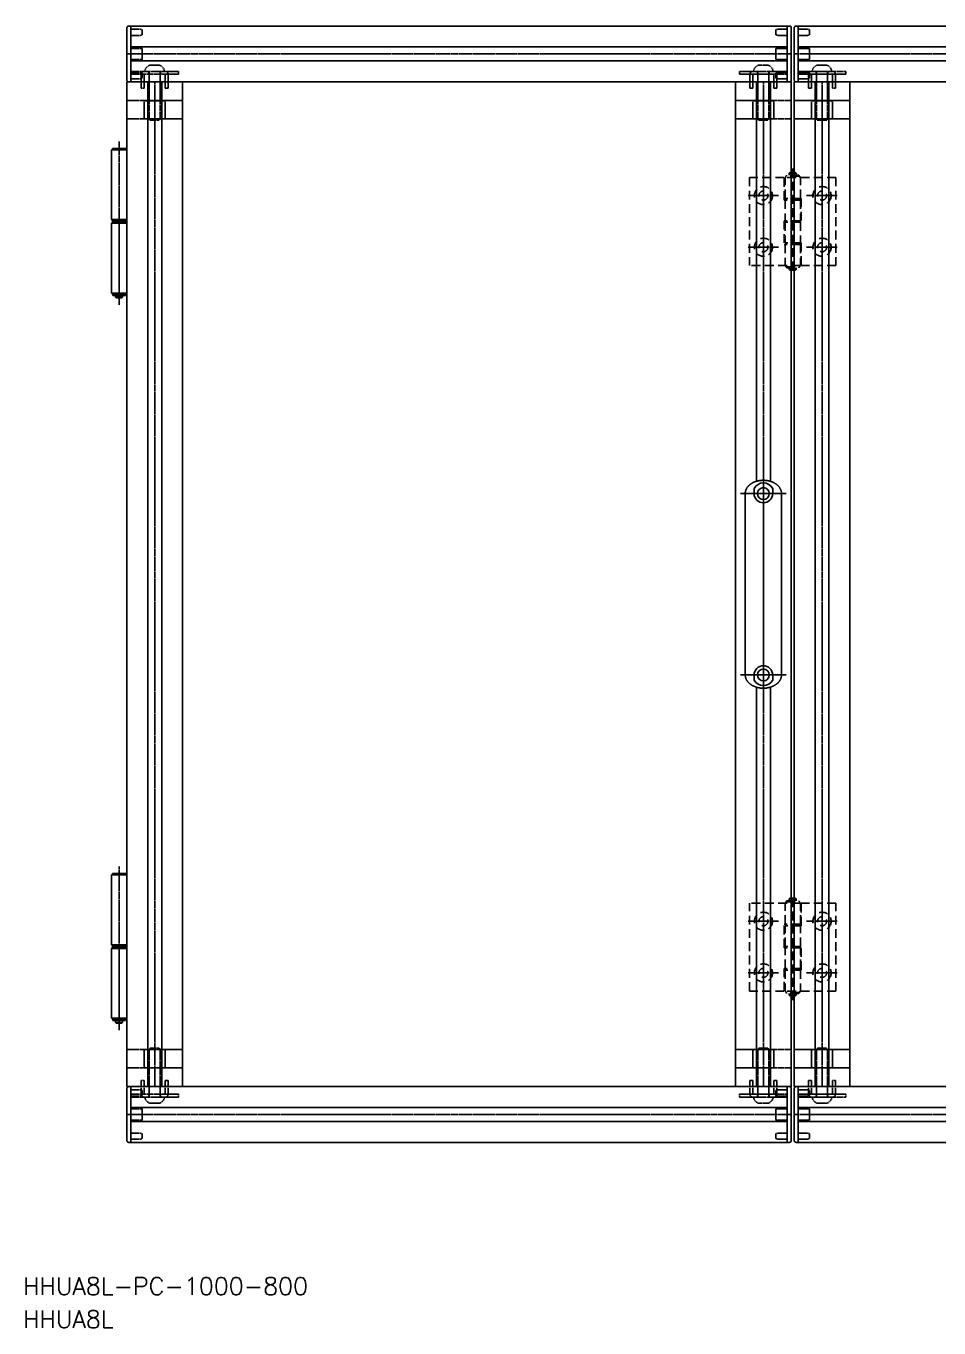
# Model space of a CAD drawing. Extents: x 15 to 1323, y 24 to 976.
# Drawn here: x 15 to 669, y 24 to 957 of the extents above; entities that cross this region are included whole.
import ezdxf

# ---------------------------------------------------------------- set-up
doc = ezdxf.new("R2010")
doc.units = 0
for name, pattern in [('CENTER', [2, 1.25, -0.25, 0.25, -0.25]), ('DASHED', [0.75, 0.5, -0.25]), ('HIDDEN', [9.525, 6.35, -3.175])]:
    doc.linetypes.add(name, pattern=pattern)
doc.layers.get('0').update_dxf_attribs({"linetype": 'CONTINUOUS'})
doc.layers.add('CENTER', color=1, linetype='CENTER')
doc.styles.get("Standard").update_dxf_attribs({"font": 'txt.shx', "bigfont": 'extfont2.shx'})

msp = doc.modelspace()

# ---------------------------------------------------------------- linework, layer by layer
at = {"color": 7, "linetype": 'CONTINUOUS'}
for p, q in [((86.91, 918.43), (86.91, 955.43)), ((89.91, 956.93), (88.41, 956.93)), ((559.91, 956.93), (89.91, 956.93)), ((89.91, 956.93), (89.91, 916.93)), ((89.91, 916.93), (89.91, 956.93)), ((559.91, 916.93), (559.91, 956.93)), ((559.91, 956.93), (561.41, 956.93)), ((559.91, 916.93), (559.91, 956.93)), ((562.91, 918.43), (562.91, 955.43)), ((564.91, 918.43), (564.91, 955.43)), ((567.91, 956.93), (566.41, 956.93)), ((1083.91, 956.93), (567.91, 956.93)), ((567.91, 956.93), (567.91, 916.93)), ((567.91, 916.93), (567.91, 956.93)), ((89.91, 941.93), (559.91, 941.93)), ((567.91, 941.93), (1083.91, 941.93)), ((89.91, 931.93), (559.91, 931.93)), ((567.91, 931.93), (1083.91, 931.93)), ((86.91, 916.93), (86.91, 196.93)), ((126.91, 916.93), (86.91, 916.93)), ((89.91, 916.93), (88.41, 916.93)), ((89.91, 916.93), (559.91, 916.93)), ((101.91, 196.93), (101.91, 916.93)), ((111.91, 196.93), (111.91, 916.93)), ((126.91, 196.93), (126.91, 916.93)), ((522.91, 916.93), (522.91, 196.93)), ((562.91, 916.93), (522.91, 916.93)), ((537.91, 630.7), (537.91, 916.93)), ((547.91, 630.7), (547.91, 916.93)), ((559.91, 916.93), (561.41, 916.93)), ((562.91, 196.93), (562.91, 916.93)), ((564.91, 916.93), (564.91, 196.93)), ((604.91, 916.93), (564.91, 916.93)), ((567.91, 916.93), (566.41, 916.93)), ((567.91, 916.93), (1083.91, 916.93)), ((579.91, 196.93), (579.91, 916.93)), ((589.91, 196.93), (589.91, 916.93)), ((604.91, 196.93), (604.91, 916.93)), ((86.91, 868.28), (75.91, 868.28)), ((75.91, 868.28), (75.91, 818.28)), ((76.66, 868.28), (76.66, 869.28)), ((76.66, 869.28), (81.31, 869.28)), ((78.61, 869.28), (78.61, 868.28)), ((81.31, 868.28), (81.31, 869.28)), ((81.51, 868.28), (81.51, 869.28)), ((86.16, 869.28), (81.51, 869.28)), ((84.21, 869.28), (84.21, 868.28)), ((86.16, 868.28), (86.16, 869.28)), ((86.91, 868.28), (86.91, 818.28)), ((86.91, 818.28), (75.91, 818.28)), ((75.91, 815.58), (75.91, 765.58)), ((86.91, 815.58), (75.91, 815.58)), ((76.41, 818.28), (76.41, 817.28)), ((76.41, 817.28), (86.41, 817.28)), ((76.41, 816.58), (76.41, 815.58)), ((81.31, 816.58), (76.41, 816.58)), ((76.91, 817.28), (76.91, 816.68)), ((76.91, 817.28), (85.91, 817.28)), ((85.91, 816.68), (76.91, 816.68)), ((81.31, 818.28), (81.31, 817.28)), ((81.31, 816.58), (81.31, 815.58)), ((81.51, 818.28), (81.51, 817.28)), ((86.41, 816.58), (81.51, 816.58)), ((81.51, 816.58), (81.51, 815.58)), ((85.91, 817.28), (85.91, 816.68)), ((86.41, 818.28), (86.41, 817.28)), ((86.41, 816.58), (86.41, 815.58)), ((86.91, 815.58), (86.91, 765.58)), ((86.91, 765.58), (75.91, 765.58)), ((76.66, 765.58), (76.66, 764.58)), ((78.61, 764.58), (78.61, 765.58)), ((81.31, 765.58), (81.31, 764.58)), ((81.51, 765.58), (81.51, 764.58)), ((84.21, 764.58), (84.21, 765.58)), ((86.16, 765.58), (86.16, 764.58)), ((76.66, 764.58), (81.31, 764.58)), ((76.91, 764.48), (76.91, 763.88)), ((85.91, 764.48), (76.91, 764.48)), ((85.91, 763.88), (76.91, 763.88)), ((78.91, 763.88), (78.91, 762.58)), ((78.91, 762.58), (79.41, 762.08)), ((83.91, 762.58), (78.91, 762.58)), ((83.41, 762.08), (79.41, 762.08)), ((86.16, 764.58), (81.51, 764.58)), ((83.41, 762.08), (83.91, 762.58)), ((83.91, 763.88), (83.91, 762.58)), ((85.91, 764.48), (85.91, 763.88)), ((536.26, 621.93), (536.26, 625.65)), ((549.56, 621.93), (549.56, 625.65)), ((529.91, 491.93), (529.91, 621.93)), ((555.91, 621.93), (555.91, 491.93)), ((536.26, 491.93), (536.26, 488.22)), ((549.56, 491.93), (549.56, 488.22)), ((537.91, 196.93), (537.91, 483.16)), ((547.91, 196.93), (547.91, 483.16)), ((86.91, 348.63), (75.91, 348.63)), ((75.91, 348.63), (75.91, 298.63)), ((76.66, 348.63), (76.66, 349.63)), ((76.66, 349.63), (81.31, 349.63)), ((78.61, 349.63), (78.61, 348.63)), ((81.31, 348.63), (81.31, 349.63)), ((81.51, 348.63), (81.51, 349.63)), ((86.16, 349.63), (81.51, 349.63)), ((84.21, 349.63), (84.21, 348.63)), ((86.16, 348.63), (86.16, 349.63)), ((86.91, 348.63), (86.91, 298.63)), ((86.91, 298.63), (75.91, 298.63)), ((76.41, 298.63), (76.41, 297.63)), ((81.31, 298.63), (81.31, 297.63)), ((81.51, 298.63), (81.51, 297.63)), ((86.41, 298.63), (86.41, 297.63)), ((75.91, 295.93), (75.91, 245.93)), ((86.91, 295.93), (75.91, 295.93)), ((76.41, 297.63), (86.41, 297.63)), ((76.41, 296.93), (76.41, 295.93)), ((81.31, 296.93), (76.41, 296.93)), ((76.91, 297.63), (76.91, 297.03)), ((76.91, 297.63), (85.91, 297.63)), ((85.91, 297.03), (76.91, 297.03)), ((81.31, 296.93), (81.31, 295.93)), ((86.41, 296.93), (81.51, 296.93)), ((81.51, 296.93), (81.51, 295.93)), ((85.91, 297.63), (85.91, 297.03)), ((86.41, 296.93), (86.41, 295.93)), ((86.91, 295.93), (86.91, 245.93)), ((86.91, 245.93), (75.91, 245.93)), ((76.66, 245.93), (76.66, 244.93)), ((76.66, 244.93), (81.31, 244.93)), ((76.91, 244.83), (76.91, 244.23)), ((85.91, 244.83), (76.91, 244.83)), ((85.91, 244.23), (76.91, 244.23)), ((78.61, 244.93), (78.61, 245.93)), ((78.91, 244.23), (78.91, 242.93)), ((78.91, 242.93), (79.41, 242.43)), ((83.91, 242.93), (78.91, 242.93)), ((81.31, 245.93), (81.31, 244.93)), ((81.51, 245.93), (81.51, 244.93)), ((86.16, 244.93), (81.51, 244.93)), ((83.41, 242.43), (83.91, 242.93)), ((83.91, 244.23), (83.91, 242.93)), ((84.21, 244.93), (84.21, 245.93)), ((85.91, 244.83), (85.91, 244.23)), ((86.16, 245.93), (86.16, 244.93)), ((83.41, 242.43), (79.41, 242.43)), ((126.91, 196.93), (86.91, 196.93)), ((89.91, 196.93), (88.41, 196.93)), ((89.91, 156.93), (89.91, 196.93)), ((89.91, 196.93), (559.91, 196.93)), ((89.91, 156.93), (89.91, 196.93)), ((562.91, 196.93), (522.91, 196.93)), ((559.91, 196.93), (559.91, 156.93)), ((559.91, 196.93), (561.41, 196.93)), ((559.91, 156.93), (559.91, 196.93)), ((564.91, 196.93), (604.91, 196.93)), ((567.91, 196.93), (566.41, 196.93)), ((567.91, 196.93), (1086.91, 196.93)), ((567.91, 156.93), (567.91, 196.93)), ((567.91, 156.93), (567.91, 196.93)), ((86.91, 158.43), (86.91, 195.43)), ((562.91, 158.43), (562.91, 195.43)), ((564.91, 158.43), (564.91, 195.43)), ((89.91, 181.93), (559.91, 181.93)), ((567.91, 181.93), (1083.91, 181.93)), ((89.91, 171.93), (559.91, 171.93)), ((567.91, 171.93), (1083.91, 171.93)), ((89.91, 156.93), (88.41, 156.93)), ((559.91, 156.93), (89.91, 156.93)), ((559.91, 156.93), (561.41, 156.93)), ((567.91, 156.93), (566.41, 156.93)), ((1086.91, 156.93), (567.91, 156.93))]:
    msp.add_line(p, q, dxfattribs=at)
at = {"color": 3, "linetype": 'DASHED'}
for p, q in [((96.41, 954.68), (89.91, 954.68)), ((97.91, 954.18), (96.41, 954.68)), ((97.91, 950.68), (97.91, 954.18)), ((551.91, 954.18), (553.41, 954.68)), ((551.91, 950.68), (551.91, 954.18)), ((553.41, 954.68), (559.91, 954.68)), ((574.41, 954.68), (567.91, 954.68)), ((575.91, 954.18), (574.41, 954.68)), ((575.91, 950.68), (575.91, 954.18)), ((96.41, 950.18), (89.91, 950.18)), ((96.41, 950.18), (97.91, 950.68)), ((553.41, 950.18), (551.91, 950.68)), ((553.41, 950.18), (559.91, 950.18)), ((574.41, 950.18), (567.91, 950.18)), ((574.41, 950.18), (575.91, 950.68)), ((97.91, 940.93), (89.91, 940.93)), ((97.91, 932.93), (97.91, 940.93)), ((551.91, 940.93), (559.91, 940.93)), ((551.91, 932.93), (551.91, 940.93)), ((575.91, 940.93), (567.91, 940.93)), ((575.91, 932.93), (575.91, 940.93)), ((97.91, 932.93), (89.91, 932.93)), ((89.91, 924.43), (89.91, 922.43)), ((89.91, 924.43), (99.31, 924.43)), ((96.41, 923.68), (89.91, 923.68)), ((97.91, 923.18), (96.41, 923.68)), ((114.51, 924.43), (99.31, 924.43)), ((102.31, 924.43), (99.91, 924.43)), ((111.51, 924.43), (102.31, 924.43)), ((102.66, 922.43), (102.66, 924.43)), ((102.91, 923.83), (102.91, 890.11)), ((110.41, 928.83), (103.41, 928.83)), ((110.91, 923.83), (110.91, 890.11)), ((111.16, 922.43), (111.16, 924.43)), ((113.91, 924.43), (111.51, 924.43)), ((123.91, 924.43), (114.51, 924.43)), ((123.91, 922.43), (123.91, 924.43)), ((525.91, 924.43), (525.91, 922.43)), ((525.91, 924.43), (535.31, 924.43)), ((550.51, 924.43), (535.31, 924.43)), ((538.31, 924.43), (535.91, 924.43)), ((547.51, 924.43), (538.31, 924.43)), ((538.66, 922.43), (538.66, 924.43)), ((538.91, 923.83), (538.91, 890.11)), ((546.41, 928.83), (539.41, 928.83)), ((546.91, 923.83), (546.91, 890.11)), ((547.16, 922.43), (547.16, 924.43)), ((549.91, 924.43), (547.51, 924.43)), ((559.91, 924.43), (550.51, 924.43)), ((551.91, 932.93), (559.91, 932.93)), ((551.91, 923.18), (553.41, 923.68)), ((553.41, 923.68), (559.91, 923.68)), ((559.91, 922.43), (559.91, 924.43)), ((575.91, 932.93), (567.91, 932.93)), ((567.91, 924.43), (567.91, 922.43)), ((567.91, 924.43), (577.31, 924.43)), ((574.41, 923.68), (567.91, 923.68)), ((575.91, 923.18), (574.41, 923.68)), ((592.51, 924.43), (577.31, 924.43)), ((580.31, 924.43), (577.91, 924.43)), ((589.51, 924.43), (580.31, 924.43)), ((580.66, 922.43), (580.66, 924.43)), ((580.91, 923.83), (580.91, 890.11)), ((588.41, 928.83), (581.41, 928.83)), ((588.91, 923.83), (588.91, 890.11)), ((589.16, 922.43), (589.16, 924.43)), ((591.91, 924.43), (589.51, 924.43)), ((601.91, 924.43), (592.51, 924.43)), ((601.91, 922.43), (601.91, 924.43)), ((89.91, 922.43), (123.91, 922.43)), ((96.41, 919.18), (89.91, 919.18)), ((96.41, 919.18), (97.91, 919.68)), ((97.31, 912.43), (97.31, 922.43)), ((97.91, 919.68), (97.91, 923.18)), ((99.31, 912.43), (99.31, 922.43)), ((114.51, 912.43), (114.51, 922.43)), ((116.51, 912.43), (116.51, 922.43)), ((525.91, 922.43), (559.91, 922.43)), ((533.31, 912.43), (533.31, 922.43)), ((535.31, 912.43), (535.31, 922.43)), ((550.51, 912.43), (550.51, 922.43)), ((551.91, 919.68), (551.91, 923.18)), ((553.41, 919.18), (551.91, 919.68)), ((552.51, 912.43), (552.51, 922.43)), ((553.41, 919.18), (559.91, 919.18)), ((567.91, 922.43), (601.91, 922.43)), ((574.41, 919.18), (567.91, 919.18)), ((574.41, 919.18), (575.91, 919.68)), ((575.31, 912.43), (575.31, 922.43)), ((575.91, 919.68), (575.91, 923.18)), ((577.31, 912.43), (577.31, 922.43)), ((592.51, 912.43), (592.51, 922.43)), ((594.51, 912.43), (594.51, 922.43)), ((97.31, 912.43), (99.31, 912.43)), ((116.51, 912.43), (114.51, 912.43)), ((533.31, 912.43), (535.31, 912.43)), ((552.51, 912.43), (550.51, 912.43)), ((575.31, 912.43), (577.31, 912.43)), ((594.51, 912.43), (592.51, 912.43)), ((86.91, 903.48), (126.91, 903.48)), ((99.91, 903.43), (99.41, 902.93)), ((99.41, 890.93), (99.41, 902.93)), ((113.91, 903.43), (99.91, 903.43)), ((114.41, 902.93), (113.91, 903.43)), ((114.41, 890.93), (114.41, 902.93)), ((522.91, 903.48), (562.91, 903.48)), ((535.91, 903.43), (535.41, 902.93)), ((535.41, 890.93), (535.41, 902.93)), ((549.91, 903.43), (535.91, 903.43)), ((550.41, 902.93), (549.91, 903.43)), ((550.41, 890.93), (550.41, 902.93)), ((564.91, 903.48), (604.91, 903.48)), ((577.91, 903.43), (577.41, 902.93)), ((577.41, 890.93), (577.41, 902.93)), ((591.91, 903.43), (577.91, 903.43)), ((592.41, 902.93), (591.91, 903.43)), ((592.41, 890.93), (592.41, 902.93)), ((86.91, 890.38), (126.91, 890.38)), ((99.91, 890.43), (99.41, 890.93)), ((113.91, 890.43), (99.91, 890.43)), ((102.91, 890.11), (103.58, 889.43)), ((103.58, 889.43), (110.23, 889.43)), ((110.91, 890.11), (110.23, 889.43)), ((114.41, 890.93), (113.91, 890.43)), ((522.91, 890.38), (562.91, 890.38)), ((535.91, 890.43), (535.41, 890.93)), ((549.91, 890.43), (535.91, 890.43)), ((538.91, 890.11), (539.58, 889.43)), ((539.58, 889.43), (546.23, 889.43)), ((546.91, 890.11), (546.23, 889.43)), ((550.41, 890.93), (549.91, 890.43)), ((564.91, 890.38), (604.91, 890.38)), ((577.91, 890.43), (577.41, 890.93)), ((591.91, 890.43), (577.91, 890.43)), ((580.91, 890.11), (581.58, 889.43)), ((581.58, 889.43), (588.23, 889.43)), ((588.91, 890.11), (588.23, 889.43)), ((592.41, 890.93), (591.91, 890.43)), ((102.91, 223.76), (103.58, 224.43)), ((103.58, 224.43), (110.23, 224.43)), ((110.91, 223.76), (110.23, 224.43)), ((538.91, 223.76), (539.58, 224.43)), ((539.58, 224.43), (546.23, 224.43)), ((546.91, 223.76), (546.23, 224.43)), ((580.91, 223.76), (581.58, 224.43)), ((581.58, 224.43), (588.23, 224.43)), ((588.91, 223.76), (588.23, 224.43)), ((86.91, 223.48), (126.91, 223.48)), ((99.91, 223.43), (99.41, 222.93)), ((99.41, 222.93), (99.41, 210.93)), ((113.91, 223.43), (99.91, 223.43)), ((102.91, 190.03), (102.91, 223.76)), ((110.91, 190.03), (110.91, 223.76)), ((114.41, 222.93), (113.91, 223.43)), ((114.41, 222.93), (114.41, 210.93)), ((522.91, 223.48), (562.91, 223.48)), ((535.91, 223.43), (535.41, 222.93)), ((535.41, 222.93), (535.41, 210.93)), ((549.91, 223.43), (535.91, 223.43)), ((538.91, 190.03), (538.91, 223.76)), ((546.91, 190.03), (546.91, 223.76)), ((550.41, 222.93), (549.91, 223.43)), ((550.41, 222.93), (550.41, 210.93)), ((564.91, 223.48), (604.91, 223.48)), ((577.91, 223.43), (577.41, 222.93)), ((577.41, 222.93), (577.41, 210.93)), ((591.91, 223.43), (577.91, 223.43)), ((580.91, 190.03), (580.91, 223.76)), ((588.91, 190.03), (588.91, 223.76)), ((592.41, 222.93), (591.91, 223.43)), ((592.41, 222.93), (592.41, 210.93)), ((86.91, 210.38), (126.91, 210.38)), ((99.91, 210.43), (99.41, 210.93)), ((113.91, 210.43), (99.91, 210.43)), ((114.41, 210.93), (113.91, 210.43)), ((522.91, 210.38), (562.91, 210.38)), ((535.91, 210.43), (535.41, 210.93)), ((549.91, 210.43), (535.91, 210.43)), ((550.41, 210.93), (549.91, 210.43)), ((564.91, 210.38), (604.91, 210.38)), ((577.91, 210.43), (577.41, 210.93)), ((591.91, 210.43), (577.91, 210.43)), ((592.41, 210.93), (591.91, 210.43)), ((97.31, 201.43), (97.31, 191.43)), ((97.31, 201.43), (99.31, 201.43)), ((99.31, 201.43), (99.31, 191.43)), ((114.51, 201.43), (114.51, 191.43)), ((116.51, 201.43), (114.51, 201.43)), ((116.51, 201.43), (116.51, 191.43)), ((533.31, 201.43), (533.31, 191.43)), ((533.31, 201.43), (535.31, 201.43)), ((535.31, 201.43), (535.31, 191.43)), ((550.51, 201.43), (550.51, 191.43)), ((552.51, 201.43), (550.51, 201.43)), ((552.51, 201.43), (552.51, 191.43)), ((575.31, 201.43), (575.31, 191.43)), ((575.31, 201.43), (577.31, 201.43)), ((577.31, 201.43), (577.31, 191.43)), ((592.51, 201.43), (592.51, 191.43)), ((594.51, 201.43), (592.51, 201.43)), ((594.51, 201.43), (594.51, 191.43)), ((96.41, 194.68), (89.91, 194.68)), ((89.91, 189.43), (89.91, 191.43)), ((89.91, 191.43), (123.91, 191.43)), ((96.41, 190.18), (89.91, 190.18)), ((89.91, 189.43), (99.31, 189.43)), ((97.91, 194.18), (96.41, 194.68)), ((96.41, 190.18), (97.91, 190.68)), ((97.91, 190.68), (97.91, 194.18)), ((114.51, 189.43), (99.31, 189.43)), ((102.31, 189.43), (99.91, 189.43)), ((111.51, 189.43), (102.31, 189.43)), ((102.66, 191.43), (102.66, 189.43)), ((111.16, 191.43), (111.16, 189.43)), ((113.91, 189.43), (111.51, 189.43)), ((123.91, 189.43), (114.51, 189.43)), ((123.91, 191.43), (123.91, 189.43)), ((525.91, 189.43), (525.91, 191.43)), ((525.91, 191.43), (559.91, 191.43)), ((525.91, 189.43), (535.31, 189.43)), ((550.51, 189.43), (535.31, 189.43)), ((538.31, 189.43), (535.91, 189.43)), ((547.51, 189.43), (538.31, 189.43)), ((538.66, 191.43), (538.66, 189.43)), ((547.16, 191.43), (547.16, 189.43)), ((549.91, 189.43), (547.51, 189.43)), ((559.91, 189.43), (550.51, 189.43)), ((551.91, 194.18), (553.41, 194.68)), ((551.91, 190.68), (551.91, 194.18)), ((553.41, 190.18), (551.91, 190.68)), ((553.41, 194.68), (559.91, 194.68)), ((553.41, 190.18), (559.91, 190.18)), ((559.91, 191.43), (559.91, 189.43)), ((574.41, 194.68), (567.91, 194.68)), ((567.91, 189.43), (567.91, 191.43)), ((567.91, 191.43), (601.91, 191.43)), ((574.41, 190.18), (567.91, 190.18)), ((567.91, 189.43), (577.31, 189.43)), ((575.91, 194.18), (574.41, 194.68)), ((574.41, 190.18), (575.91, 190.68)), ((575.91, 190.68), (575.91, 194.18)), ((592.51, 189.43), (577.31, 189.43)), ((580.31, 189.43), (577.91, 189.43)), ((589.51, 189.43), (580.31, 189.43)), ((580.66, 191.43), (580.66, 189.43)), ((589.16, 191.43), (589.16, 189.43)), ((591.91, 189.43), (589.51, 189.43)), ((601.91, 189.43), (592.51, 189.43)), ((601.91, 191.43), (601.91, 189.43)), ((97.91, 180.93), (89.91, 180.93)), ((97.91, 172.93), (97.91, 180.93)), ((110.41, 185.03), (103.41, 185.03)), ((546.41, 185.03), (539.41, 185.03)), ((551.91, 180.93), (559.91, 180.93)), ((551.91, 172.93), (551.91, 180.93)), ((575.91, 180.93), (567.91, 180.93)), ((575.91, 172.93), (575.91, 180.93)), ((588.41, 185.03), (581.41, 185.03)), ((97.91, 172.93), (89.91, 172.93)), ((551.91, 172.93), (559.91, 172.93)), ((575.91, 172.93), (567.91, 172.93)), ((96.41, 163.68), (89.91, 163.68)), ((96.41, 159.18), (89.91, 159.18)), ((97.91, 163.18), (96.41, 163.68)), ((96.41, 159.18), (97.91, 159.68)), ((97.91, 159.68), (97.91, 163.18)), ((551.91, 163.18), (553.41, 163.68)), ((551.91, 159.68), (551.91, 163.18)), ((553.41, 159.18), (551.91, 159.68)), ((553.41, 163.68), (559.91, 163.68)), ((553.41, 159.18), (559.91, 159.18)), ((574.41, 163.68), (567.91, 163.68)), ((574.41, 159.18), (567.91, 159.18)), ((575.91, 163.18), (574.41, 163.68)), ((574.41, 159.18), (575.91, 159.68)), ((575.91, 159.68), (575.91, 163.18))]:
    msp.add_line(p, q, dxfattribs=at)
at = {"color": 1, "linetype": 'CENTER'}
for p, q in [((81.41, 874.28), (81.41, 757.08)), ((81.41, 354.63), (81.41, 237.43))]:
    msp.add_line(p, q, dxfattribs=at)
at = {"color": 3, "linetype": 'HIDDEN'}
for p, q in [((568.91, 849.43), (558.91, 849.43)), ((558.91, 849.43), (558.91, 848.43)), ((568.41, 850.13), (559.41, 850.13)), ((559.41, 849.53), (559.41, 850.13)), ((568.41, 849.53), (559.41, 849.53)), ((561.91, 851.93), (561.41, 851.43)), ((561.41, 851.43), (566.41, 851.43)), ((561.41, 851.43), (561.41, 850.13)), ((561.91, 851.93), (565.91, 851.93)), ((563.91, 854.93), (563.91, 778.93)), ((565.91, 851.93), (566.41, 851.43)), ((566.41, 851.43), (566.41, 850.13)), ((568.41, 849.53), (568.41, 850.13)), ((568.91, 849.43), (568.91, 848.43)), ((557.91, 848.43), (532.91, 848.43)), ((532.91, 848.43), (532.91, 785.43)), ((557.91, 832.23), (557.91, 848.43)), ((594.91, 848.43), (558.41, 848.43)), ((558.41, 833.43), (558.41, 848.43)), ((569.41, 833.43), (569.41, 848.43)), ((594.91, 848.43), (594.91, 785.43)), ((569.41, 832.23), (557.91, 832.23)), ((569.91, 833.43), (558.41, 833.43)), ((558.41, 832.23), (558.41, 817.43)), ((568.91, 833.23), (558.91, 833.23)), ((558.91, 832.23), (558.91, 833.23)), ((568.91, 832.23), (568.91, 833.23)), ((569.41, 832.23), (569.41, 817.43)), ((569.91, 833.43), (569.91, 816.43)), ((557.91, 817.43), (557.91, 800.43)), ((569.41, 817.43), (557.91, 817.43)), ((558.41, 816.43), (558.41, 801.63)), ((569.91, 816.43), (558.41, 816.43)), ((558.91, 817.43), (558.91, 816.43)), ((568.91, 817.43), (568.91, 816.43)), ((569.41, 816.43), (569.41, 801.63)), ((569.41, 800.43), (557.91, 800.43)), ((569.91, 801.63), (558.41, 801.63)), ((558.41, 800.43), (558.41, 785.43)), ((558.91, 800.63), (558.91, 801.63)), ((568.91, 800.63), (558.91, 800.63)), ((568.91, 801.63), (568.91, 800.63)), ((569.41, 800.43), (569.41, 785.43)), ((569.91, 801.63), (569.91, 785.43)), ((569.41, 785.43), (532.91, 785.43)), ((558.91, 784.43), (558.91, 785.43)), ((558.91, 784.43), (568.91, 784.43)), ((559.41, 784.33), (568.41, 784.33)), ((559.41, 784.33), (559.41, 783.73)), ((559.41, 783.73), (568.41, 783.73)), ((561.41, 782.43), (561.41, 783.73)), ((566.41, 782.43), (566.41, 783.73)), ((568.41, 784.33), (568.41, 783.73)), ((568.91, 784.43), (568.91, 785.43)), ((594.91, 785.43), (569.91, 785.43)), ((561.91, 781.93), (561.41, 782.43)), ((566.41, 782.43), (561.41, 782.43)), ((565.91, 781.93), (561.91, 781.93)), ((565.91, 781.93), (566.41, 782.43)), ((569.41, 328.43), (532.91, 328.43)), ((532.91, 265.43), (532.91, 328.43)), ((558.41, 313.43), (558.41, 328.43)), ((558.91, 329.43), (568.91, 329.43)), ((558.91, 329.43), (558.91, 328.43)), ((559.41, 330.13), (568.41, 330.13)), ((559.41, 329.53), (559.41, 330.13)), ((559.41, 329.53), (568.41, 329.53)), ((561.91, 331.93), (561.41, 331.43)), ((566.41, 331.43), (561.41, 331.43)), ((561.41, 331.43), (561.41, 330.13)), ((565.91, 331.93), (561.91, 331.93)), ((563.91, 258.93), (563.91, 334.93)), ((565.91, 331.93), (566.41, 331.43)), ((566.41, 331.43), (566.41, 330.13)), ((568.41, 329.53), (568.41, 330.13)), ((568.91, 329.43), (568.91, 328.43)), ((569.41, 313.43), (569.41, 328.43)), ((569.91, 312.23), (569.91, 328.43)), ((594.91, 328.43), (569.91, 328.43)), ((594.91, 265.43), (594.91, 328.43)), ((557.91, 296.43), (557.91, 313.43)), ((569.41, 313.43), (557.91, 313.43)), ((558.41, 297.43), (558.41, 312.23)), ((569.91, 312.23), (558.41, 312.23)), ((568.91, 313.23), (558.91, 313.23)), ((558.91, 313.23), (558.91, 312.23)), ((568.91, 312.23), (568.91, 313.23)), ((569.41, 297.43), (569.41, 312.23)), ((569.41, 296.43), (557.91, 296.43)), ((569.91, 297.43), (558.41, 297.43)), ((558.41, 281.63), (558.41, 296.43)), ((558.91, 296.43), (558.91, 297.43)), ((568.91, 296.43), (568.91, 297.43)), ((569.41, 281.63), (569.41, 296.43)), ((569.91, 280.43), (569.91, 297.43)), ((557.91, 281.63), (557.91, 265.43)), ((569.41, 281.63), (557.91, 281.63)), ((558.41, 280.43), (558.41, 265.43)), ((569.91, 280.43), (558.41, 280.43)), ((558.91, 281.63), (558.91, 280.63)), ((568.91, 280.63), (558.91, 280.63)), ((568.91, 281.63), (568.91, 280.63)), ((569.41, 280.43), (569.41, 265.43)), ((557.91, 265.43), (532.91, 265.43)), ((594.91, 265.43), (558.41, 265.43)), ((558.91, 264.43), (558.91, 265.43)), ((568.91, 264.43), (558.91, 264.43)), ((568.41, 264.33), (559.41, 264.33)), ((559.41, 264.33), (559.41, 263.73)), ((568.41, 263.73), (559.41, 263.73)), ((561.41, 262.43), (561.41, 263.73)), ((561.41, 262.43), (566.41, 262.43)), ((561.91, 261.93), (561.41, 262.43)), ((561.91, 261.93), (565.91, 261.93)), ((565.91, 261.93), (566.41, 262.43)), ((566.41, 262.43), (566.41, 263.73)), ((568.41, 264.33), (568.41, 263.73)), ((568.91, 264.43), (568.91, 265.43))]:
    msp.add_line(p, q, dxfattribs=at)
at = {"color": 7, "linetype": 'CONTINUOUS'}
for points in [[(555.91, 621.93, 0), (555.9, 622.17, 0), (555.89, 622.4, 0), (555.87, 622.63, 0), (555.84, 622.87, 0), (555.81, 623.1, 0), (555.76, 623.33, 0), (555.72, 623.56, 0), (555.66, 623.79, 0), (555.59, 624.02, 0), (555.52, 624.24, 0), (555.43, 624.47, 0), (555.35, 624.69, 0), (555.25, 624.91, 0), (555.15, 625.13, 0), (555.03, 625.35, 0), (554.92, 625.57, 0), (554.79, 625.78, 0), (554.66, 626, 0), (554.52, 626.21, 0), (554.37, 626.41, 0), (554.22, 626.62, 0), (554.06, 626.82, 0), (553.89, 627.02, 0), (553.72, 627.21, 0), (553.53, 627.4, 0), (553.35, 627.59, 0), (553.15, 627.78, 0), (552.96, 627.96, 0), (552.75, 628.14, 0), (552.54, 628.31, 0), (552.32, 628.49, 0), (552.1, 628.65, 0), (551.87, 628.82, 0), (551.64, 628.97, 0), (551.4, 629.13, 0), (551.15, 629.28, 0), (550.9, 629.42, 0), (550.65, 629.57, 0), (550.39, 629.7, 0), (550.13, 629.83, 0), (549.86, 629.96, 0), (549.59, 630.08, 0), (549.31, 630.2, 0), (549.03, 630.31, 0), (548.75, 630.42, 0), (548.46, 630.52, 0), (548.17, 630.62, 0), (547.88, 630.71, 0), (547.59, 630.8, 0), (547.29, 630.88, 0), (546.98, 630.96, 0), (546.68, 631.02, 0), (546.37, 631.09, 0), (546.07, 631.15, 0), (545.75, 631.2, 0), (545.44, 631.25, 0), (545.13, 631.29, 0), (544.81, 631.33, 0), (544.5, 631.36, 0), (544.18, 631.39, 0), (543.86, 631.41, 0), (543.54, 631.42, 0), (543.23, 631.43, 0), (542.91, 631.43, 0), (542.59, 631.43, 0), (542.27, 631.42, 0), (541.95, 631.41, 0), (541.63, 631.39, 0), (541.32, 631.36, 0), (541, 631.33, 0), (540.68, 631.29, 0), (540.37, 631.25, 0), (540.06, 631.2, 0), (539.75, 631.15, 0), (539.44, 631.09, 0), (539.13, 631.02, 0), (538.83, 630.96, 0), (538.53, 630.88, 0), (538.23, 630.8, 0), (537.93, 630.71, 0), (537.64, 630.62, 0), (537.35, 630.52, 0), (537.06, 630.42, 0), (536.78, 630.31, 0), (536.5, 630.2, 0), (536.22, 630.08, 0), (535.95, 629.96, 0), (535.68, 629.83, 0), (535.42, 629.7, 0), (535.16, 629.57, 0), (534.91, 629.42, 0), (534.66, 629.28, 0), (534.41, 629.13, 0), (534.18, 628.97, 0), (533.94, 628.82, 0), (533.71, 628.65, 0), (533.49, 628.49, 0), (533.27, 628.31, 0), (533.06, 628.14, 0), (532.86, 627.96, 0), (532.66, 627.78, 0), (532.46, 627.59, 0), (532.28, 627.4, 0), (532.1, 627.21, 0), (531.92, 627.02, 0), (531.76, 626.82, 0), (531.59, 626.62, 0), (531.44, 626.41, 0), (531.29, 626.21, 0), (531.15, 626, 0), (531.02, 625.78, 0), (530.9, 625.57, 0), (530.78, 625.35, 0), (530.67, 625.13, 0), (530.56, 624.91, 0), (530.47, 624.69, 0), (530.38, 624.47, 0), (530.3, 624.24, 0), (530.22, 624.02, 0), (530.16, 623.79, 0), (530.1, 623.56, 0), (530.05, 623.33, 0), (530, 623.1, 0), (529.97, 622.87, 0), (529.94, 622.63, 0), (529.92, 622.4, 0), (529.91, 622.17, 0), (529.91, 621.93, 0)], [(529.91, 491.93, 0), (529.91, 491.7, 0), (529.92, 491.47, 0), (529.94, 491.23, 0), (529.97, 491, 0), (530, 490.77, 0), (530.05, 490.54, 0), (530.1, 490.31, 0), (530.16, 490.08, 0), (530.22, 489.85, 0), (530.3, 489.63, 0), (530.38, 489.4, 0), (530.47, 489.18, 0), (530.56, 488.95, 0), (530.67, 488.73, 0), (530.78, 488.51, 0), (530.9, 488.3, 0), (531.02, 488.08, 0), (531.15, 487.87, 0), (531.29, 487.66, 0), (531.44, 487.46, 0), (531.59, 487.25, 0), (531.76, 487.05, 0), (531.92, 486.85, 0), (532.1, 486.66, 0), (532.28, 486.46, 0), (532.46, 486.27, 0), (532.66, 486.09, 0), (532.86, 485.91, 0), (533.06, 485.73, 0), (533.27, 485.55, 0), (533.49, 485.38, 0), (533.71, 485.22, 0), (533.94, 485.05, 0), (534.18, 484.89, 0), (534.41, 484.74, 0), (534.66, 484.59, 0), (534.91, 484.44, 0), (535.16, 484.3, 0), (535.42, 484.17, 0), (535.68, 484.03, 0), (535.95, 483.91, 0), (536.22, 483.79, 0), (536.5, 483.67, 0), (536.78, 483.56, 0), (537.06, 483.45, 0), (537.35, 483.35, 0), (537.64, 483.25, 0), (537.93, 483.16, 0), (538.23, 483.07, 0), (538.53, 482.99, 0), (538.83, 482.91, 0), (539.13, 482.84, 0), (539.44, 482.78, 0), (539.75, 482.72, 0), (540.06, 482.66, 0), (540.37, 482.62, 0), (540.68, 482.57, 0), (541, 482.54, 0), (541.32, 482.51, 0), (541.63, 482.48, 0), (541.95, 482.46, 0), (542.27, 482.45, 0), (542.59, 482.44, 0), (542.91, 482.43, 0), (543.23, 482.44, 0), (543.54, 482.45, 0), (543.86, 482.46, 0), (544.18, 482.48, 0), (544.5, 482.51, 0), (544.81, 482.54, 0), (545.13, 482.57, 0), (545.44, 482.62, 0), (545.75, 482.66, 0), (546.07, 482.72, 0), (546.37, 482.78, 0), (546.68, 482.84, 0), (546.98, 482.91, 0), (547.29, 482.99, 0), (547.59, 483.07, 0), (547.88, 483.16, 0), (548.17, 483.25, 0), (548.46, 483.35, 0), (548.75, 483.45, 0), (549.03, 483.56, 0), (549.31, 483.67, 0), (549.59, 483.79, 0), (549.86, 483.91, 0), (550.13, 484.03, 0), (550.39, 484.17, 0), (550.65, 484.3, 0), (550.9, 484.44, 0), (551.15, 484.59, 0), (551.4, 484.74, 0), (551.64, 484.89, 0), (551.87, 485.05, 0), (552.1, 485.22, 0), (552.32, 485.38, 0), (552.54, 485.55, 0), (552.75, 485.73, 0), (552.96, 485.91, 0), (553.15, 486.09, 0), (553.35, 486.27, 0), (553.53, 486.46, 0), (553.72, 486.66, 0), (553.89, 486.85, 0), (554.06, 487.05, 0), (554.22, 487.25, 0), (554.37, 487.46, 0), (554.52, 487.66, 0), (554.66, 487.87, 0), (554.79, 488.08, 0), (554.92, 488.3, 0), (555.03, 488.51, 0), (555.15, 488.73, 0), (555.25, 488.95, 0), (555.35, 489.18, 0), (555.43, 489.4, 0), (555.52, 489.63, 0), (555.59, 489.85, 0), (555.66, 490.08, 0), (555.72, 490.31, 0), (555.76, 490.54, 0), (555.81, 490.77, 0), (555.84, 491, 0), (555.87, 491.23, 0), (555.89, 491.47, 0), (555.9, 491.7, 0), (555.91, 491.93, 0)]]:
    msp.add_polyline3d(points, dxfattribs=at)
at = {"color": 3, "linetype": 'HIDDEN'}
for centre, radius in [((542.91, 835.43), 6.5), ((584.91, 835.43), 6.5), ((542.91, 835.43), 3.25), ((584.91, 835.43), 3.25), ((542.91, 798.43), 6.5), ((584.91, 798.43), 6.5), ((542.91, 798.43), 3.25), ((584.91, 798.43), 3.25), ((542.91, 315.43), 6.5), ((542.91, 315.43), 3.25), ((584.91, 315.43), 6.5), ((584.91, 315.43), 3.25), ((542.91, 278.43), 6.5), ((542.91, 278.43), 3.25), ((584.91, 278.43), 6.5), ((584.91, 278.43), 3.25)]:
    msp.add_circle(centre, radius, dxfattribs=at)
at = {"color": 7, "linetype": 'CONTINUOUS'}
for centre in [(542.91, 621.93), (542.91, 491.93)]:
    msp.add_circle(centre, 4.25, dxfattribs=at)
for centre, radius, start, end in [((88.41, 955.43), 1.5, 90, 180), ((561.41, 955.43), 1.5, 0, 90), ((566.41, 955.43), 1.5, 90, 180), ((88.41, 918.43), 1.5, 180, 270), ((561.41, 918.43), 1.5, 270, 0), ((566.41, 918.43), 1.5, 180, 270), ((542.91, 621.93), 7.62, 29.18984, 150.81016), ((542.91, 621.93), 6.65, 180, 0), ((542.91, 491.93), 6.65, 0, 180), ((542.91, 491.93), 7.62, 209.18984, 330.81016), ((88.41, 195.43), 1.5, 90, 180), ((561.41, 195.43), 1.5, 0, 90), ((566.41, 195.43), 1.5, 90, 180), ((88.41, 158.43), 1.5, 180, 270), ((561.41, 158.43), 1.5, 270, 0), ((566.41, 158.43), 1.5, 180, 270)]:
    msp.add_arc(centre, radius, start, end, dxfattribs=at)
at = {"color": 3, "linetype": 'DASHED'}
for centre, radius, start, end in [((99.31, 922.43), 2, 90, 180), ((104.89, 924.06), 5, 107.28935, 175.70935), ((102.31, 923.83), 0.6, 0, 90), ((108.92, 924.06), 5, 4.29065, 72.71065), ((111.51, 923.83), 0.6, 90, 180), ((114.51, 922.43), 2, 0, 90), ((535.31, 922.43), 2, 90, 180), ((540.89, 924.06), 5, 107.28935, 175.70935), ((538.31, 923.83), 0.6, 0, 90), ((544.92, 924.06), 5, 4.29065, 72.71065), ((547.51, 923.83), 0.6, 90, 180), ((550.51, 922.43), 2, 0, 90), ((577.31, 922.43), 2, 90, 180), ((582.89, 924.06), 5, 107.28935, 175.70935), ((580.31, 923.83), 0.6, 0, 90), ((586.92, 924.06), 5, 4.29065, 72.71065), ((589.51, 923.83), 0.6, 90, 180), ((592.51, 922.43), 2, 0, 90), ((99.31, 191.43), 2, 180, 270), ((104.89, 189.81), 5, 184.29065, 252.71065), ((102.31, 190.03), 0.6, 270, 0), ((108.92, 189.81), 5, 287.28935, 355.70935), ((111.51, 190.03), 0.6, 180, 270), ((114.51, 191.43), 2, 270, 0), ((535.31, 191.43), 2, 180, 270), ((540.89, 189.81), 5, 184.29065, 252.71065), ((538.31, 190.03), 0.6, 270, 0), ((544.92, 189.81), 5, 287.28935, 355.70935), ((547.51, 190.03), 0.6, 180, 270), ((550.51, 191.43), 2, 270, 0), ((577.31, 191.43), 2, 180, 270), ((582.89, 189.81), 5, 184.29065, 252.71065), ((580.31, 190.03), 0.6, 270, 0), ((586.92, 189.81), 5, 287.28935, 355.70935), ((589.51, 190.03), 0.6, 180, 270), ((592.51, 191.43), 2, 270, 0)]:
    msp.add_arc(centre, radius, start, end, dxfattribs=at)
at = {"layer": 'CENTER', "color": 1, "linetype": 'CENTER'}
for p, q in [((86.91, 936.93), (562.91, 936.93)), ((564.91, 936.93), (1086.91, 936.93)), ((106.91, 196.93), (106.91, 916.93)), ((542.91, 196.93), (542.91, 916.93)), ((584.91, 196.93), (584.91, 916.93)), ((542.91, 846.43), (542.91, 824.43)), ((584.91, 846.43), (584.91, 824.43)), ((531.91, 835.43), (553.91, 835.43)), ((573.91, 835.43), (595.91, 835.43)), ((542.91, 809.43), (542.91, 787.43)), ((584.91, 809.43), (584.91, 787.43)), ((531.91, 798.43), (553.91, 798.43)), ((573.91, 798.43), (595.91, 798.43)), ((542.91, 638.3), (542.91, 475.57)), ((559.27, 621.93), (526.54, 621.93)), ((559.27, 491.93), (526.54, 491.93)), ((542.91, 304.43), (542.91, 326.43)), ((584.91, 304.43), (584.91, 326.43)), ((531.91, 315.43), (553.91, 315.43)), ((573.91, 315.43), (595.91, 315.43)), ((542.91, 267.43), (542.91, 289.43)), ((584.91, 267.43), (584.91, 289.43)), ((531.91, 278.43), (553.91, 278.43)), ((573.91, 278.43), (595.91, 278.43)), ((86.91, 176.93), (562.91, 176.93)), ((564.91, 176.93), (1086.91, 176.93))]:
    msp.add_line(p, q, dxfattribs=at)

# ---------------------------------------------------------------- texts
at = {"color": 7, "linetype": 'CONTINUOUS'}
for s, p in [('HHUA8L-PC-1000-800', (12.61, 47.66)), ('HHUA8L', (12.61, 23.99))]:
    msp.add_text(s, height=12.5, dxfattribs=at).set_placement(p)

doc.saveas('drawing.dxf')
